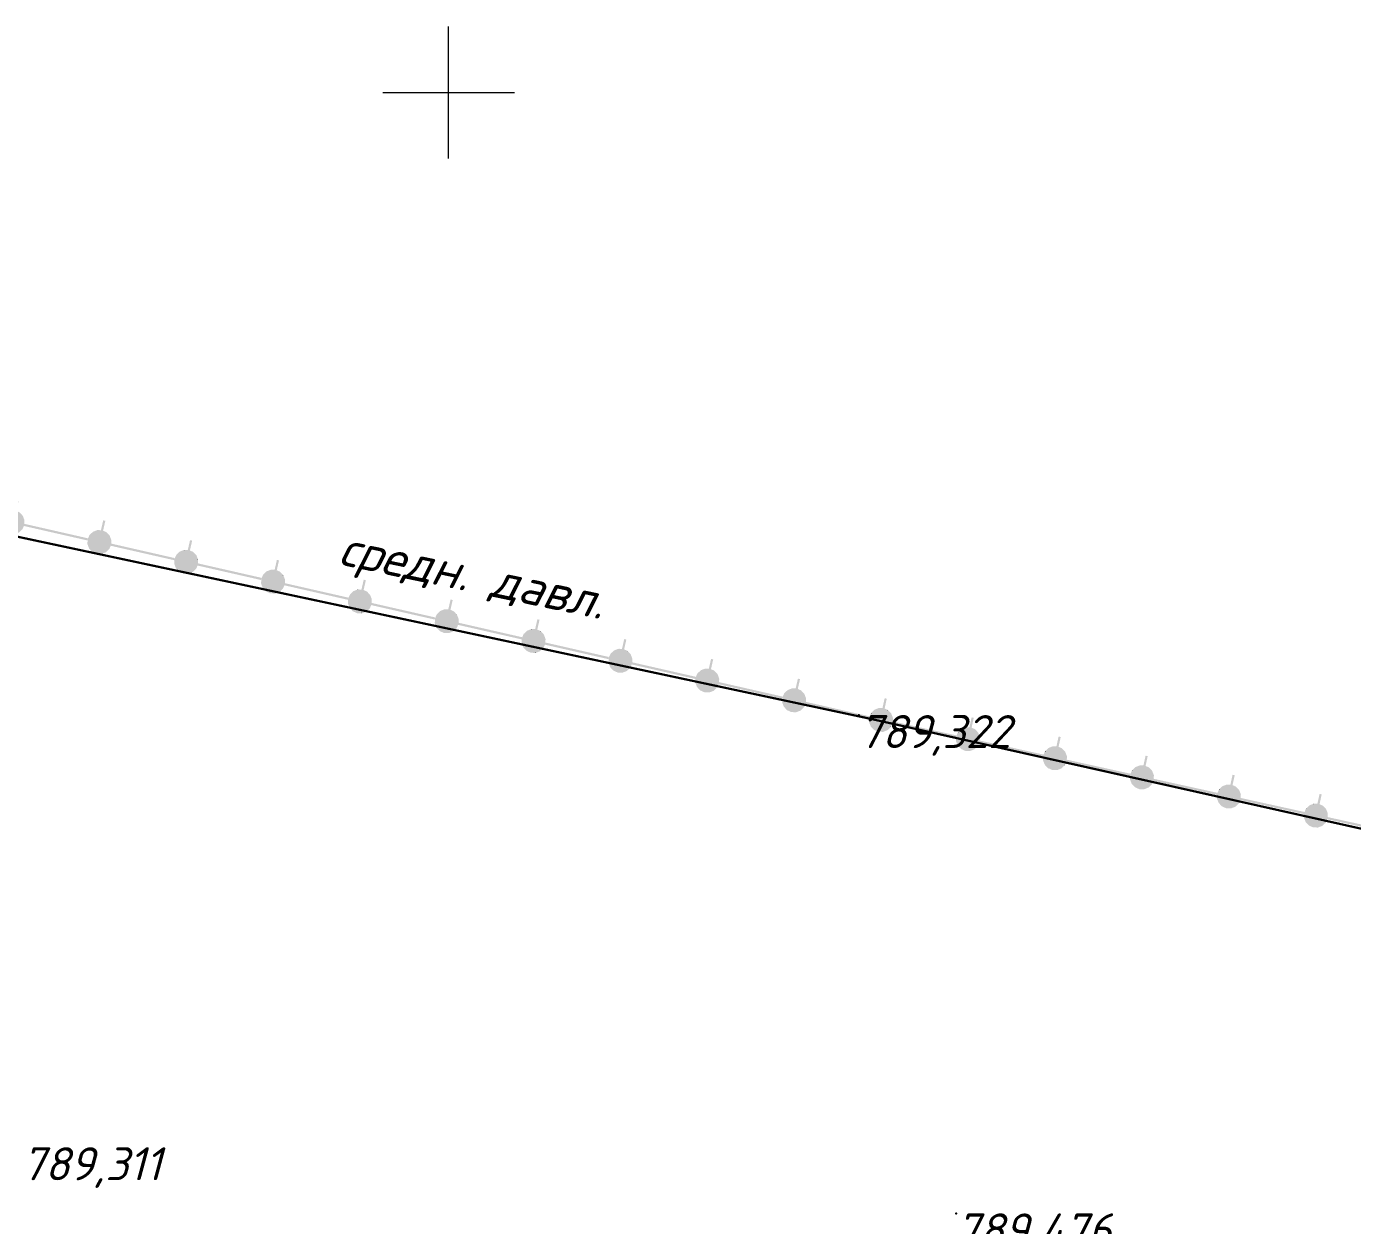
# Model space of a CAD drawing. Header units: metres. Extents: x 629572 to 645168, y 4785785 to 4790166.
# Drawn here: x 634680.8 to 634741.1, y 4788348.5 to 4788403 of the extents above; entities that cross this region are included whole.
import ezdxf

# ---------------------------------------------------------------- set-up
doc = ezdxf.new("R2010")
doc.units = ezdxf.units.M
doc.layers.get('0').update_dxf_attribs({"linetype": 'CONTINUOUS'})
for name, color, linetype in [('Газопровод подземный', 7, 'CONTINUOUS'), ('Нурсултан', 7, 'CONTINUOUS'), ('Ограды металлические (H более 1м) на металлических круглых столбах с шагом', 7, 'CONTINUOUS'), ('Сетка координатная', 7, 'CONTINUOUS')]:
    doc.layers.add(name, color=color, linetype=linetype)
doc.styles.add('ISOCPEUR', font='isocpeui.ttf')
doc.styles.get("Standard").update_dxf_attribs({"font": 'isocpeui.ttf'})
doc.linetypes.add('GAZ_NADZ', pattern='A,10,-2.2,["|",Standard,S=1.8,R=0,X=-1.5,Y=-1],0,["-",Standard,S=1.5,R=0,X=-1.5,Y=0.05],-0.05', length=12.25)

# ---------------------------------------------------------------- blocks, each defined once
blk = doc.blocks.new('Крест')
at = {"color": 0, "linetype": 'Continuous', "lineweight": 0, "flags": 128}
for points in [[(0, -1), (0, 1)], [(-1, 0), (1, 0)]]:
    blk.add_lwpolyline(points, dxfattribs=at)

msp = doc.modelspace()

# ---------------------------------------------------------------- hatches: boundary and pattern name
at = {"layer": 'Ограды металлические (H более 1м) на металлических круглых столбах с шагом'}
for points in [[(634680.681, 4788380.285), (634683.566, 4788379.628), (634683.589, 4788379.725), (634680.704, 4788380.382), (634680.708, 4788380.536), (634680.694, 4788380.537), (634680.7, 4788380.537), (634680.708, 4788380.536), (634680.708, 4788380.546), (634680.704, 4788380.556), (634680.658, 4788380.538), (634680.704, 4788380.556), (634680.635, 4788380.738), (634680.618, 4788380.731), (634680.619, 4788380.732), (634680.635, 4788380.738), (634680.624, 4788380.754), (634680.588, 4788380.72), (634680.624, 4788380.754), (634680.572, 4788380.773), (634680.539, 4788380.784), (634680.624, 4788380.754), (634680.49, 4788380.896), (634680.484, 4788380.903), (634680.474, 4788380.907), (634680.454, 4788380.862), (634680.474, 4788380.907), (634680.334, 4788380.97), (634680.436, 4788381.418), (634680.338, 4788381.44), (634680.236, 4788380.992), (634680.102, 4788380.996), (634680.082, 4788380.997), (634680.081, 4788380.947), (634680.063, 4788380.993), (634679.943, 4788380.948), (634679.881, 4788380.924), (634679.899, 4788380.877), (634679.881, 4788380.924), (634679.864, 4788380.913), (634679.876, 4788380.901), (634679.886, 4788380.891), (634679.864, 4788380.913), (634679.831, 4788380.882), (634679.723, 4788380.779), (634679.757, 4788380.743), (634679.757, 4788380.743), (634679.723, 4788380.779), (634679.715, 4788380.772), (634679.711, 4788380.763), (634679.632, 4788380.585), (634679.628, 4788380.576), (634679.627, 4788380.566), (634679.667, 4788380.565), (634679.627, 4788380.566), (634679.622, 4788380.371), (634679.625, 4788380.352), (634679.677, 4788380.305), (634679.625, 4788380.352), (634679.695, 4788380.17), (634679.742, 4788380.188), (634679.71, 4788380.176), (634679.695, 4788380.17), (634679.698, 4788380.16), (634679.705, 4788380.153), (634679.758, 4788380.135), (634679.79, 4788380.123), (634679.79, 4788380.123), (634679.705, 4788380.153), (634679.839, 4788380.011), (634679.876, 4788380.046), (634679.876, 4788380.046), (634679.863, 4788380.034), (634679.839, 4788380.011), (634679.855, 4788380), (634680.033, 4788379.921), (634680.05, 4788379.957), (634680.033, 4788379.921), (634680.043, 4788379.916), (634680.052, 4788379.916), (634680.228, 4788379.911), (634680.247, 4788379.911), (634680.257, 4788379.911), (634680.267, 4788379.914), (634680.255, 4788379.944), (634680.254, 4788379.948), (634680.267, 4788379.914), (634680.387, 4788379.96), (634680.449, 4788379.984), (634680.431, 4788380.03), (634680.449, 4788379.984), (634680.465, 4788379.994), (634680.498, 4788380.025), (634680.607, 4788380.128), (634680.614, 4788380.135), (634680.618, 4788380.144), (634680.611, 4788380.147), (634680.607, 4788380.149), (634680.618, 4788380.144)], [(634684.631, 4788379.385), (634687.516, 4788378.728), (634687.538, 4788378.825), (634684.653, 4788379.483), (634684.658, 4788379.637), (634684.608, 4788379.638), (634684.608, 4788379.638), (634684.65, 4788379.637), (634684.658, 4788379.637), (634684.654, 4788379.656), (634684.585, 4788379.838), (634684.574, 4788379.855), (634684.44, 4788379.996), (634684.404, 4788379.962), (634684.417, 4788379.974), (634684.44, 4788379.996), (634684.424, 4788380.008), (634684.284, 4788380.07), (634684.386, 4788380.518), (634684.288, 4788380.54), (634684.186, 4788380.093), (634684.052, 4788380.096), (634684.032, 4788380.097), (634684.022, 4788380.097), (634684.013, 4788380.094), (634683.893, 4788380.048), (634683.831, 4788380.024), (634683.814, 4788380.014), (634683.781, 4788379.982), (634683.672, 4788379.879), (634683.661, 4788379.864), (634683.582, 4788379.685), (634683.577, 4788379.676), (634683.577, 4788379.666), (634683.617, 4788379.665), (634683.577, 4788379.666), (634683.621, 4788379.576), (634683.621, 4788379.576), (634683.604, 4788379.611), (634683.577, 4788379.666), (634683.572, 4788379.471), (634683.585, 4788379.471), (634683.579, 4788379.471), (634683.572, 4788379.471), (634683.575, 4788379.452), (634683.622, 4788379.47), (634683.575, 4788379.452), (634683.645, 4788379.27), (634683.691, 4788379.288), (634683.66, 4788379.276), (634683.645, 4788379.27), (634683.648, 4788379.261), (634683.655, 4788379.253), (634683.708, 4788379.235), (634683.74, 4788379.223), (634683.74, 4788379.223), (634683.655, 4788379.253), (634683.789, 4788379.112), (634683.826, 4788379.146), (634683.813, 4788379.134), (634683.789, 4788379.112), (634683.796, 4788379.104), (634683.805, 4788379.1), (634683.983, 4788379.021), (634683.992, 4788379.017), (634684.002, 4788379.016), (634684.003, 4788379.056), (634684.002, 4788379.016), (634684.177, 4788379.012), (634684.197, 4788379.011), (634684.207, 4788379.011), (634684.216, 4788379.014), (634684.336, 4788379.06), (634684.399, 4788379.084), (634684.408, 4788379.088), (634684.415, 4788379.094), (634684.448, 4788379.126), (634684.557, 4788379.228), (634684.568, 4788379.244)], [(634688.581, 4788378.485), (634691.466, 4788377.828), (634691.488, 4788377.926), (634688.603, 4788378.583), (634688.607, 4788378.737), (634688.557, 4788378.738), (634688.604, 4788378.756), (634688.552, 4788378.803), (634688.604, 4788378.756), (634688.534, 4788378.938), (634688.517, 4788378.932), (634688.519, 4788378.932), (634688.534, 4788378.938), (634688.531, 4788378.948), (634688.524, 4788378.955), (634688.488, 4788378.92), (634688.524, 4788378.955), (634688.471, 4788378.973), (634688.439, 4788378.985), (634688.524, 4788378.955), (634688.39, 4788379.097), (634688.383, 4788379.104), (634688.374, 4788379.108), (634688.354, 4788379.062), (634688.374, 4788379.108), (634688.233, 4788379.171), (634688.335, 4788379.618), (634688.238, 4788379.64), (634688.136, 4788379.193), (634688.002, 4788379.197), (634687.982, 4788379.197), (634687.981, 4788379.147), (634687.963, 4788379.194), (634687.843, 4788379.148), (634687.78, 4788379.124), (634687.798, 4788379.077), (634687.78, 4788379.124), (634687.764, 4788379.114), (634687.775, 4788379.102), (634687.785, 4788379.091), (634687.764, 4788379.114), (634687.731, 4788379.083), (634687.622, 4788378.98), (634687.615, 4788378.973), (634687.611, 4788378.964), (634687.531, 4788378.786), (634687.527, 4788378.777), (634687.527, 4788378.767), (634687.567, 4788378.766), (634687.527, 4788378.767), (634687.522, 4788378.572), (634687.572, 4788378.57), (634687.529, 4788378.571), (634687.522, 4788378.572), (634687.525, 4788378.552), (634687.577, 4788378.506), (634687.525, 4788378.552), (634687.595, 4788378.37), (634687.614, 4788378.378), (634687.61, 4788378.376), (634687.595, 4788378.37), (634687.598, 4788378.361), (634687.605, 4788378.354), (634687.658, 4788378.335), (634687.69, 4788378.324), (634687.69, 4788378.324), (634687.605, 4788378.354), (634687.739, 4788378.212), (634687.775, 4788378.246), (634687.763, 4788378.234), (634687.739, 4788378.212), (634687.755, 4788378.201), (634687.933, 4788378.121), (634687.949, 4788378.158), (634687.933, 4788378.121), (634687.942, 4788378.117), (634687.952, 4788378.117), (634688.127, 4788378.112), (634688.147, 4788378.111), (634688.148, 4788378.161), (634688.166, 4788378.115), (634688.286, 4788378.16), (634688.349, 4788378.184), (634688.331, 4788378.231), (634688.349, 4788378.184), (634688.365, 4788378.195), (634688.354, 4788378.207), (634688.345, 4788378.216), (634688.365, 4788378.195), (634688.398, 4788378.226), (634688.507, 4788378.329), (634688.514, 4788378.336), (634688.518, 4788378.345), (634688.511, 4788378.348), (634688.507, 4788378.35), (634688.518, 4788378.345)], [(634687.982, 4788379.197), (634687.972, 4788379.197), (634687.963, 4788379.194), (634687.974, 4788379.164), (634687.981, 4788379.147)], [(634688.6, 4788378.737), (634688.607, 4788378.737), (634688.604, 4788378.756), (634688.557, 4788378.738)], [(634692.531, 4788377.586), (634695.416, 4788376.928), (634695.438, 4788377.026), (634692.553, 4788377.683), (634692.557, 4788377.837), (634692.507, 4788377.838), (634692.507, 4788377.838), (634692.55, 4788377.837), (634692.557, 4788377.837), (634692.554, 4788377.856), (634692.484, 4788378.039), (634692.438, 4788378.021), (634692.474, 4788378.055), (634692.34, 4788378.197), (634692.303, 4788378.162), (634692.316, 4788378.174), (634692.34, 4788378.197), (634692.324, 4788378.208), (634692.183, 4788378.271), (634692.285, 4788378.718), (634692.188, 4788378.741), (634692.086, 4788378.293), (634691.952, 4788378.297), (634691.932, 4788378.297), (634691.922, 4788378.298), (634691.912, 4788378.294), (634691.793, 4788378.248), (634691.73, 4788378.224), (634691.714, 4788378.214), (634691.681, 4788378.183), (634691.572, 4788378.08), (634691.561, 4788378.064), (634691.481, 4788377.886), (634691.517, 4788377.87), (634691.518, 4788377.87), (634691.481, 4788377.886), (634691.477, 4788377.877), (634691.477, 4788377.867), (634691.52, 4788377.776), (634691.52, 4788377.776), (634691.503, 4788377.812), (634691.477, 4788377.867), (634691.471, 4788377.672), (634691.521, 4788377.671), (634691.479, 4788377.672), (634691.471, 4788377.672), (634691.475, 4788377.653), (634691.544, 4788377.47), (634691.591, 4788377.488), (634691.56, 4788377.476), (634691.544, 4788377.47), (634691.548, 4788377.461), (634691.555, 4788377.454), (634691.689, 4788377.312), (634691.725, 4788377.347), (634691.712, 4788377.335), (634691.689, 4788377.312), (634691.696, 4788377.305), (634691.705, 4788377.301), (634691.883, 4788377.221), (634691.892, 4788377.217), (634691.902, 4788377.217), (634691.903, 4788377.257), (634691.902, 4788377.217), (634692.077, 4788377.212), (634692.097, 4788377.212), (634692.107, 4788377.211), (634692.116, 4788377.215), (634692.236, 4788377.261), (634692.298, 4788377.285), (634692.308, 4788377.288), (634692.315, 4788377.295), (634692.348, 4788377.326), (634692.457, 4788377.429), (634692.468, 4788377.445)], [(634688.166, 4788378.115), (634688.155, 4788378.145), (634688.148, 4788378.161), (634688.147, 4788378.111), (634688.157, 4788378.111)], [(634692.484, 4788378.039), (634692.481, 4788378.048), (634692.474, 4788378.055), (634692.438, 4788378.021), (634692.469, 4788378.033)], [(634696.48, 4788376.686), (634699.366, 4788376.029), (634699.388, 4788376.126), (634696.503, 4788376.783), (634696.507, 4788376.937), (634696.457, 4788376.939), (634696.499, 4788376.938), (634696.507, 4788376.937), (634696.504, 4788376.957), (634696.452, 4788377.003), (634696.504, 4788376.957), (634696.434, 4788377.139), (634696.417, 4788377.132), (634696.419, 4788377.133), (634696.434, 4788377.139), (634696.43, 4788377.148), (634696.424, 4788377.155), (634696.387, 4788377.121), (634696.424, 4788377.155), (634696.371, 4788377.174), (634696.338, 4788377.185), (634696.424, 4788377.155), (634696.29, 4788377.297), (634696.283, 4788377.304), (634696.274, 4788377.308), (634696.253, 4788377.263), (634696.274, 4788377.308), (634696.133, 4788377.371), (634696.235, 4788377.819), (634696.137, 4788377.841), (634696.035, 4788377.393), (634695.901, 4788377.397), (634695.881, 4788377.398), (634695.88, 4788377.348), (634695.862, 4788377.394), (634695.742, 4788377.349), (634695.68, 4788377.325), (634695.698, 4788377.278), (634695.68, 4788377.325), (634695.664, 4788377.314), (634695.675, 4788377.302), (634695.685, 4788377.292), (634695.664, 4788377.314), (634695.631, 4788377.283), (634695.522, 4788377.18), (634695.515, 4788377.173), (634695.511, 4788377.164), (634695.431, 4788376.986), (634695.427, 4788376.977), (634695.427, 4788376.967), (634695.421, 4788376.772), (634695.471, 4788376.771), (634695.429, 4788376.772), (634695.421, 4788376.772), (634695.424, 4788376.753), (634695.476, 4788376.706), (634695.424, 4788376.753), (634695.494, 4788376.571), (634695.514, 4788376.578), (634695.51, 4788376.577), (634695.494, 4788376.571), (634695.498, 4788376.561), (634695.505, 4788376.554), (634695.557, 4788376.536), (634695.59, 4788376.524), (634695.59, 4788376.524), (634695.505, 4788376.554), (634695.639, 4788376.412), (634695.645, 4788376.405), (634695.655, 4788376.401), (634695.675, 4788376.447), (634695.675, 4788376.447), (634695.655, 4788376.401), (634695.833, 4788376.322), (634695.849, 4788376.358), (634695.833, 4788376.322), (634695.842, 4788376.318), (634695.852, 4788376.317), (634696.027, 4788376.312), (634696.047, 4788376.312), (634696.048, 4788376.362), (634696.066, 4788376.315), (634696.186, 4788376.361), (634696.248, 4788376.385), (634696.23, 4788376.432), (634696.248, 4788376.385), (634696.265, 4788376.395), (634696.253, 4788376.407), (634696.245, 4788376.416), (634696.265, 4788376.395), (634696.298, 4788376.426), (634696.406, 4788376.529), (634696.414, 4788376.536), (634696.418, 4788376.545), (634696.411, 4788376.548), (634696.407, 4788376.55), (634696.418, 4788376.545)], [(634695.881, 4788377.398), (634695.872, 4788377.398), (634695.862, 4788377.394), (634695.874, 4788377.364), (634695.88, 4788377.348)], [(634700.43, 4788375.786), (634703.315, 4788375.129), (634703.338, 4788375.226), (634700.453, 4788375.884), (634700.457, 4788376.038), (634700.443, 4788376.038), (634700.449, 4788376.038), (634700.457, 4788376.038), (634700.453, 4788376.057), (634700.407, 4788376.039), (634700.453, 4788376.057), (634700.384, 4788376.239), (634700.337, 4788376.221), (634700.373, 4788376.256), (634700.239, 4788376.397), (634700.203, 4788376.363), (634700.216, 4788376.375), (634700.239, 4788376.397), (634700.233, 4788376.405), (634700.223, 4788376.409), (634700.083, 4788376.471), (634700.185, 4788376.919), (634700.087, 4788376.941), (634699.985, 4788376.494), (634699.851, 4788376.497), (634699.831, 4788376.498), (634699.821, 4788376.498), (634699.812, 4788376.495), (634699.692, 4788376.449), (634699.63, 4788376.425), (634699.621, 4788376.421), (634699.613, 4788376.415), (634699.58, 4788376.383), (634699.472, 4788376.281), (634699.46, 4788376.265), (634699.381, 4788376.086), (634699.416, 4788376.071), (634699.417, 4788376.07), (634699.381, 4788376.086), (634699.377, 4788376.077), (634699.376, 4788376.067), (634699.42, 4788375.977), (634699.42, 4788375.977), (634699.403, 4788376.012), (634699.376, 4788376.067), (634699.371, 4788375.872), (634699.421, 4788375.871), (634699.379, 4788375.872), (634699.371, 4788375.872), (634699.374, 4788375.853), (634699.444, 4788375.671), (634699.491, 4788375.689), (634699.459, 4788375.677), (634699.444, 4788375.671), (634699.447, 4788375.662), (634699.454, 4788375.654), (634699.588, 4788375.513), (634699.625, 4788375.547), (634699.612, 4788375.535), (634699.588, 4788375.513), (634699.604, 4788375.501), (634699.782, 4788375.422), (634699.792, 4788375.418), (634699.801, 4788375.418), (634699.977, 4788375.413), (634699.996, 4788375.412), (634700.006, 4788375.412), (634700.016, 4788375.415), (634700.136, 4788375.461), (634700.198, 4788375.485), (634700.214, 4788375.495), (634700.247, 4788375.527), (634700.356, 4788375.63), (634700.367, 4788375.645)], [(634696.066, 4788376.315), (634696.054, 4788376.345), (634696.048, 4788376.362), (634696.047, 4788376.312), (634696.057, 4788376.312)], [(634700.384, 4788376.239), (634700.38, 4788376.248), (634700.373, 4788376.256), (634700.337, 4788376.221), (634700.368, 4788376.233)], [(634704.38, 4788374.886), (634707.265, 4788374.229), (634707.287, 4788374.327), (634704.402, 4788374.984), (634704.407, 4788375.138), (634704.403, 4788375.157), (634704.351, 4788375.204), (634704.403, 4788375.157), (634704.334, 4788375.339), (634704.29, 4788375.323), (634704.318, 4788375.333), (634704.334, 4788375.339), (634704.33, 4788375.349), (634704.323, 4788375.356), (634704.287, 4788375.321), (634704.323, 4788375.356), (634704.271, 4788375.374), (634704.238, 4788375.386), (634704.323, 4788375.356), (634704.189, 4788375.498), (634704.153, 4788375.463), (634704.173, 4788375.509), (634704.033, 4788375.572), (634704.135, 4788376.019), (634704.037, 4788376.041), (634703.935, 4788375.594), (634703.801, 4788375.598), (634703.781, 4788375.598), (634703.78, 4788375.548), (634703.762, 4788375.595), (634703.642, 4788375.549), (634703.58, 4788375.525), (634703.597, 4788375.479), (634703.58, 4788375.525), (634703.563, 4788375.515), (634703.575, 4788375.503), (634703.585, 4788375.492), (634703.563, 4788375.515), (634703.53, 4788375.484), (634703.421, 4788375.381), (634703.456, 4788375.344), (634703.456, 4788375.344), (634703.421, 4788375.381), (634703.414, 4788375.374), (634703.41, 4788375.365), (634703.331, 4788375.187), (634703.326, 4788375.178), (634703.326, 4788375.168), (634703.366, 4788375.167), (634703.326, 4788375.168), (634703.321, 4788374.973), (634703.335, 4788374.972), (634703.328, 4788374.972), (634703.321, 4788374.973), (634703.324, 4788374.953), (634703.394, 4788374.771), (634703.411, 4788374.778), (634703.409, 4788374.777), (634703.394, 4788374.771), (634703.397, 4788374.762), (634703.404, 4788374.755), (634703.44, 4788374.789), (634703.404, 4788374.755), (634703.457, 4788374.736), (634703.489, 4788374.725), (634703.489, 4788374.725), (634703.404, 4788374.755), (634703.538, 4788374.613), (634703.545, 4788374.606), (634703.554, 4788374.602), (634703.575, 4788374.647), (634703.575, 4788374.647), (634703.554, 4788374.602), (634703.732, 4788374.522), (634703.749, 4788374.559), (634703.732, 4788374.522), (634703.741, 4788374.518), (634703.751, 4788374.518), (634703.926, 4788374.513), (634703.946, 4788374.512), (634703.948, 4788374.562), (634703.965, 4788374.516), (634704.085, 4788374.561), (634704.148, 4788374.585), (634704.13, 4788374.632), (634704.148, 4788374.585), (634704.164, 4788374.596), (634704.153, 4788374.608), (634704.143, 4788374.618), (634704.164, 4788374.596), (634704.197, 4788374.627), (634704.306, 4788374.73), (634704.313, 4788374.737), (634704.317, 4788374.746), (634704.31, 4788374.749), (634704.307, 4788374.75), (634704.317, 4788374.746)], [(634703.781, 4788375.598), (634703.771, 4788375.598), (634703.762, 4788375.595), (634703.773, 4788375.565), (634703.78, 4788375.548)], [(634704.166, 4788375.475), (634704.189, 4788375.498), (634704.173, 4788375.509), (634704.153, 4788375.463)], [(634708.33, 4788373.987), (634711.215, 4788373.329), (634711.237, 4788373.427), (634708.352, 4788374.084), (634708.356, 4788374.238), (634708.343, 4788374.238), (634708.349, 4788374.238), (634708.356, 4788374.238), (634708.353, 4788374.257), (634708.306, 4788374.24), (634708.306, 4788374.24), (634708.353, 4788374.257), (634708.283, 4788374.44), (634708.237, 4788374.422), (634708.237, 4788374.422), (634708.268, 4788374.434), (634708.283, 4788374.44), (634708.273, 4788374.456), (634708.22, 4788374.475), (634708.188, 4788374.486), (634708.273, 4788374.456), (634708.139, 4788374.598), (634708.103, 4788374.563), (634708.123, 4788374.609), (634707.982, 4788374.672), (634708.084, 4788375.119), (634707.987, 4788375.142), (634707.885, 4788374.694), (634707.751, 4788374.698), (634707.731, 4788374.698), (634707.712, 4788374.695), (634707.723, 4788374.665), (634707.73, 4788374.648), (634707.712, 4788374.695), (634707.592, 4788374.649), (634707.529, 4788374.625), (634707.513, 4788374.615), (634707.524, 4788374.603), (634707.547, 4788374.579), (634707.513, 4788374.615), (634707.48, 4788374.584), (634707.371, 4788374.481), (634707.36, 4788374.465), (634707.28, 4788374.287), (634707.316, 4788374.271), (634707.317, 4788374.271), (634707.28, 4788374.287), (634707.276, 4788374.278), (634707.276, 4788374.268), (634707.319, 4788374.177), (634707.302, 4788374.213), (634707.276, 4788374.268), (634707.271, 4788374.073), (634707.321, 4788374.072), (634707.278, 4788374.073), (634707.271, 4788374.073), (634707.274, 4788374.054), (634707.344, 4788373.871), (634707.354, 4788373.855), (634707.488, 4788373.713), (634707.524, 4788373.748), (634707.512, 4788373.736), (634707.488, 4788373.713), (634707.504, 4788373.702), (634707.682, 4788373.622), (634707.691, 4788373.618), (634707.701, 4788373.618), (634707.702, 4788373.658), (634707.701, 4788373.618), (634707.876, 4788373.613), (634707.896, 4788373.613), (634707.906, 4788373.612), (634707.915, 4788373.616), (634708.035, 4788373.662), (634708.098, 4788373.686), (634708.114, 4788373.696), (634708.147, 4788373.727), (634708.256, 4788373.83), (634708.267, 4788373.846)], [(634703.965, 4788374.516), (634703.954, 4788374.546), (634703.948, 4788374.562), (634703.946, 4788374.512), (634703.956, 4788374.512)], [(634708.139, 4788374.598), (634708.132, 4788374.605), (634708.123, 4788374.609), (634708.103, 4788374.563), (634708.115, 4788374.576)], [(634712.28, 4788373.087), (634715.165, 4788372.43), (634715.187, 4788372.527), (634712.302, 4788373.184), (634712.306, 4788373.338), (634712.303, 4788373.358), (634712.256, 4788373.34), (634712.303, 4788373.358), (634712.251, 4788373.404), (634712.303, 4788373.358), (634712.233, 4788373.54), (634712.187, 4788373.522), (634712.218, 4788373.534), (634712.233, 4788373.54), (634712.23, 4788373.549), (634712.223, 4788373.556), (634712.17, 4788373.575), (634712.138, 4788373.586), (634712.223, 4788373.556), (634712.089, 4788373.698), (634712.052, 4788373.664), (634712.065, 4788373.676), (634712.089, 4788373.698), (634712.073, 4788373.709), (634711.932, 4788373.772), (634712.034, 4788374.22), (634711.937, 4788374.242), (634711.835, 4788373.794), (634711.701, 4788373.798), (634711.681, 4788373.799), (634711.671, 4788373.799), (634711.661, 4788373.795), (634711.673, 4788373.765), (634711.676, 4788373.757), (634711.661, 4788373.795), (634711.542, 4788373.75), (634711.479, 4788373.726), (634711.497, 4788373.679), (634711.494, 4788373.682), (634711.497, 4788373.679), (634711.479, 4788373.726), (634711.463, 4788373.715), (634711.43, 4788373.684), (634711.321, 4788373.581), (634711.355, 4788373.545), (634711.355, 4788373.545), (634711.321, 4788373.581), (634711.314, 4788373.574), (634711.31, 4788373.565), (634711.317, 4788373.562), (634711.32, 4788373.561), (634711.31, 4788373.565), (634711.23, 4788373.387), (634711.226, 4788373.378), (634711.226, 4788373.368), (634711.266, 4788373.367), (634711.226, 4788373.368), (634711.22, 4788373.173), (634711.234, 4788373.173), (634711.228, 4788373.173), (634711.22, 4788373.173), (634711.224, 4788373.154), (634711.27, 4788373.172), (634711.224, 4788373.154), (634711.293, 4788372.972), (634711.31, 4788372.978), (634711.309, 4788372.978), (634711.293, 4788372.972), (634711.297, 4788372.962), (634711.304, 4788372.955), (634711.34, 4788372.99), (634711.304, 4788372.955), (634711.356, 4788372.937), (634711.389, 4788372.925), (634711.389, 4788372.925), (634711.304, 4788372.955), (634711.438, 4788372.814), (634711.445, 4788372.806), (634711.454, 4788372.802), (634711.474, 4788372.848), (634711.454, 4788372.802), (634711.632, 4788372.723), (634711.648, 4788372.759), (634711.632, 4788372.723), (634711.641, 4788372.719), (634711.651, 4788372.718), (634711.826, 4788372.713), (634711.846, 4788372.713), (634711.856, 4788372.713), (634711.865, 4788372.716), (634711.854, 4788372.746), (634711.847, 4788372.763), (634711.865, 4788372.716), (634711.985, 4788372.762), (634712.047, 4788372.786), (634712.064, 4788372.796), (634712.052, 4788372.808), (634712.029, 4788372.833), (634712.064, 4788372.796), (634712.097, 4788372.827), (634712.206, 4788372.93), (634712.171, 4788372.967), (634712.206, 4788372.93), (634712.213, 4788372.937), (634712.217, 4788372.946)], [(634719.137, 4788371.631), (634718.67, 4788371.734), (634716.252, 4788372.285), (634716.256, 4788372.439), (634716.242, 4788372.439), (634716.248, 4788372.439), (634716.256, 4788372.439), (634716.253, 4788372.458), (634716.206, 4788372.44), (634716.253, 4788372.458), (634716.183, 4788372.64), (634716.136, 4788372.622), (634716.136, 4788372.622), (634716.168, 4788372.634), (634716.183, 4788372.64), (634716.173, 4788372.657), (634716.12, 4788372.675), (634716.088, 4788372.687), (634716.173, 4788372.657), (634716.039, 4788372.798), (634716.032, 4788372.806), (634716.023, 4788372.81), (634716.002, 4788372.764), (634716.023, 4788372.81), (634715.882, 4788372.872), (634715.984, 4788373.32), (634715.886, 4788373.342), (634715.784, 4788372.895), (634715.65, 4788372.898), (634715.631, 4788372.899), (634715.611, 4788372.896), (634715.623, 4788372.865), (634715.629, 4788372.849), (634715.611, 4788372.896), (634715.491, 4788372.85), (634715.429, 4788372.826), (634715.413, 4788372.816), (634715.424, 4788372.804), (634715.447, 4788372.779), (634715.413, 4788372.816), (634715.38, 4788372.784), (634715.271, 4788372.682), (634715.305, 4788372.645), (634715.271, 4788372.682), (634715.264, 4788372.675), (634715.26, 4788372.666), (634715.18, 4788372.488), (634715.215, 4788372.472), (634715.216, 4788372.471), (634715.216, 4788372.471), (634715.18, 4788372.488), (634715.176, 4788372.478), (634715.176, 4788372.468), (634715.219, 4788372.378), (634715.202, 4788372.413), (634715.176, 4788372.468), (634715.17, 4788372.273), (634715.22, 4788372.272), (634715.178, 4788372.273), (634715.17, 4788372.273), (634715.173, 4788372.254), (634715.225, 4788372.208), (634715.173, 4788372.254), (634715.243, 4788372.072), (634715.29, 4788372.09), (634715.259, 4788372.078), (634715.243, 4788372.072), (634715.254, 4788372.055), (634715.306, 4788372.037), (634715.339, 4788372.025), (634715.254, 4788372.055), (634715.388, 4788371.914), (634715.414, 4788371.939), (634715.411, 4788371.936), (634715.388, 4788371.914), (634715.404, 4788371.903), (634715.582, 4788371.823), (634715.591, 4788371.819), (634715.601, 4788371.819), (634715.602, 4788371.859), (634715.601, 4788371.819), (634715.776, 4788371.814), (634715.796, 4788371.813), (634715.806, 4788371.813), (634715.815, 4788371.816), (634715.935, 4788371.862), (634715.997, 4788371.886), (634715.979, 4788371.933), (634715.997, 4788371.886), (634716.014, 4788371.896), (634716.047, 4788371.928), (634716.155, 4788372.031), (634716.167, 4788372.046), (634716.23, 4788372.187), (634718.648, 4788371.636), (634718.659, 4788371.685), (634718.648, 4788371.636), (634719.116, 4788371.533)], [(634720.182, 4788371.299), (634723.072, 4788370.663), (634723.094, 4788370.761), (634720.204, 4788371.396), (634720.207, 4788371.55), (634720.207, 4788371.56), (634720.203, 4788371.57), (634720.151, 4788371.616), (634720.203, 4788371.57), (634720.132, 4788371.751), (634720.122, 4788371.768), (634720.086, 4788371.733), (634720.122, 4788371.768), (634719.987, 4788371.908), (634719.951, 4788371.874), (634719.971, 4788371.92), (634719.95, 4788371.918), (634719.868, 4788371.913), (634719.971, 4788371.92), (634719.83, 4788371.981), (634719.928, 4788372.43), (634719.831, 4788372.451), (634719.732, 4788372.003), (634719.598, 4788372.006), (634719.578, 4788372.006), (634719.568, 4788372.006), (634719.559, 4788372.003), (634719.439, 4788371.956), (634719.377, 4788371.932), (634719.395, 4788371.885), (634719.392, 4788371.889), (634719.395, 4788371.885), (634719.377, 4788371.932), (634719.368, 4788371.928), (634719.361, 4788371.921), (634719.328, 4788371.89), (634719.22, 4788371.786), (634719.255, 4788371.75), (634719.209, 4788371.77), (634719.13, 4788371.591), (634719.126, 4788371.582), (634719.126, 4788371.572), (634719.17, 4788371.482), (634719.17, 4788371.482), (634719.153, 4788371.517), (634719.126, 4788371.572), (634719.122, 4788371.377), (634719.122, 4788371.367), (634719.126, 4788371.358), (634719.197, 4788371.176), (634719.2, 4788371.167), (634719.207, 4788371.16), (634719.342, 4788371.019), (634719.358, 4788371.008), (634719.379, 4788371.009), (634719.461, 4788371.014), (634719.358, 4788371.008), (634719.537, 4788370.93), (634719.546, 4788370.926), (634719.556, 4788370.925), (634719.557, 4788370.965), (634719.556, 4788370.925), (634719.731, 4788370.922), (634719.751, 4788370.922), (634719.761, 4788370.921), (634719.77, 4788370.925), (634719.89, 4788370.972), (634719.952, 4788370.996), (634719.961, 4788371), (634719.969, 4788371.006), (634720.001, 4788371.038), (634720.109, 4788371.142), (634720.075, 4788371.178), (634720.12, 4788371.158)], [(634719.987, 4788371.908), (634719.98, 4788371.916), (634719.971, 4788371.92), (634719.951, 4788371.874), (634719.963, 4788371.886)], [(634719.22, 4788371.786), (634719.213, 4788371.779), (634719.209, 4788371.77), (634719.216, 4788371.767), (634719.255, 4788371.75)], [(634724.139, 4788370.428), (634727.029, 4788369.793), (634727.05, 4788369.89), (634724.16, 4788370.526), (634724.163, 4788370.68), (634724.163, 4788370.69), (634724.16, 4788370.699), (634724.089, 4788370.881), (634724.078, 4788370.898), (634724.042, 4788370.863), (634724.078, 4788370.898), (634723.943, 4788371.038), (634723.907, 4788371.004), (634723.92, 4788371.016), (634723.943, 4788371.038), (634723.927, 4788371.049), (634723.907, 4788371.048), (634723.825, 4788371.043), (634723.927, 4788371.049), (634723.786, 4788371.111), (634723.885, 4788371.559), (634723.787, 4788371.581), (634723.688, 4788371.133), (634723.554, 4788371.135), (634723.534, 4788371.136), (634723.524, 4788371.136), (634723.515, 4788371.132), (634723.396, 4788371.086), (634723.333, 4788371.061), (634723.352, 4788371.015), (634723.348, 4788371.018), (634723.352, 4788371.015), (634723.333, 4788371.061), (634723.324, 4788371.058), (634723.317, 4788371.051), (634723.284, 4788371.019), (634723.176, 4788370.916), (634723.211, 4788370.88), (634723.165, 4788370.9), (634723.087, 4788370.721), (634723.083, 4788370.712), (634723.083, 4788370.702), (634723.127, 4788370.612), (634723.127, 4788370.612), (634723.109, 4788370.647), (634723.083, 4788370.702), (634723.079, 4788370.507), (634723.079, 4788370.497), (634723.082, 4788370.488), (634723.134, 4788370.441), (634723.134, 4788370.441), (634723.082, 4788370.488), (634723.153, 4788370.306), (634723.164, 4788370.29), (634723.299, 4788370.149), (634723.335, 4788370.184), (634723.322, 4788370.171), (634723.299, 4788370.149), (634723.306, 4788370.142), (634723.315, 4788370.138), (634723.335, 4788370.139), (634723.417, 4788370.144), (634723.315, 4788370.138), (634723.493, 4788370.059), (634723.51, 4788370.096), (634723.493, 4788370.059), (634723.503, 4788370.055), (634723.513, 4788370.055), (634723.513, 4788370.095), (634723.513, 4788370.055), (634723.688, 4788370.052), (634723.708, 4788370.051), (634723.718, 4788370.051), (634723.727, 4788370.055), (634723.846, 4788370.101), (634723.909, 4788370.126), (634723.918, 4788370.129), (634723.925, 4788370.136), (634723.958, 4788370.168), (634724.066, 4788370.271), (634724.031, 4788370.307), (634724.077, 4788370.287)], [(634720.12, 4788371.158), (634720.113, 4788371.161), (634720.075, 4788371.178), (634720.109, 4788371.142), (634720.116, 4788371.149)], [(634723.172, 4788370.897), (634723.211, 4788370.88), (634723.176, 4788370.916), (634723.165, 4788370.9)], [(634728.095, 4788369.558), (634730.985, 4788368.923), (634731.006, 4788369.02), (634728.117, 4788369.656), (634728.12, 4788369.81), (634728.12, 4788369.82), (634728.116, 4788369.829), (634728.045, 4788370.011), (634728.026, 4788370.003), (634728.03, 4788370.005), (634728.045, 4788370.011), (634728.035, 4788370.027), (634727.999, 4788369.993), (634728.035, 4788370.027), (634727.9, 4788370.168), (634727.884, 4788370.179), (634727.863, 4788370.133), (634727.863, 4788370.133), (634727.884, 4788370.179), (634727.863, 4788370.178), (634727.839, 4788370.176), (634727.884, 4788370.179), (634727.742, 4788370.241), (634727.841, 4788370.689), (634727.743, 4788370.711), (634727.645, 4788370.262), (634727.511, 4788370.265), (634727.491, 4788370.266), (634727.49, 4788370.216), (634727.491, 4788370.266), (634727.481, 4788370.266), (634727.472, 4788370.262), (634727.352, 4788370.215), (634727.29, 4788370.191), (634727.308, 4788370.145), (634727.305, 4788370.148), (634727.308, 4788370.145), (634727.29, 4788370.191), (634727.281, 4788370.187), (634727.273, 4788370.181), (634727.241, 4788370.149), (634727.133, 4788370.045), (634727.167, 4788370.009), (634727.122, 4788370.029), (634727.043, 4788369.851), (634727.039, 4788369.842), (634727.039, 4788369.832), (634727.035, 4788369.637), (634727.035, 4788369.627), (634727.039, 4788369.617), (634727.091, 4788369.571), (634727.091, 4788369.571), (634727.039, 4788369.617), (634727.11, 4788369.436), (634727.12, 4788369.419), (634727.156, 4788369.454), (634727.12, 4788369.419), (634727.173, 4788369.401), (634727.205, 4788369.39), (634727.12, 4788369.419), (634727.255, 4788369.279), (634727.291, 4788369.313), (634727.279, 4788369.301), (634727.255, 4788369.279), (634727.262, 4788369.271), (634727.271, 4788369.267), (634727.291, 4788369.269), (634727.374, 4788369.274), (634727.271, 4788369.267), (634727.45, 4788369.189), (634727.466, 4788369.226), (634727.45, 4788369.189), (634727.459, 4788369.185), (634727.469, 4788369.185), (634727.47, 4788369.225), (634727.469, 4788369.185), (634727.644, 4788369.181), (634727.664, 4788369.181), (634727.674, 4788369.181), (634727.683, 4788369.184), (634727.803, 4788369.231), (634727.865, 4788369.255), (634727.874, 4788369.259), (634727.881, 4788369.266), (634727.914, 4788369.297), (634728.022, 4788369.401), (634727.987, 4788369.437), (634728.033, 4788369.417)], [(634724.077, 4788370.287), (634724.07, 4788370.29), (634724.031, 4788370.307), (634724.066, 4788370.271), (634724.073, 4788370.278)], [(634727.128, 4788370.026), (634727.167, 4788370.009), (634727.133, 4788370.045), (634727.122, 4788370.029)], [(634728.033, 4788369.417), (634728.026, 4788369.42), (634727.987, 4788369.437), (634728.022, 4788369.401), (634728.029, 4788369.408)], [(634732.051, 4788368.688), (634734.941, 4788368.052), (634734.963, 4788368.15), (634732.073, 4788368.786), (634732.076, 4788368.94), (634732.076, 4788368.95), (634732.073, 4788368.959), (634732.002, 4788369.141), (634731.982, 4788369.133), (634731.986, 4788369.135), (634732.002, 4788369.141), (634731.991, 4788369.157), (634731.955, 4788369.122), (634731.991, 4788369.157), (634731.856, 4788369.298), (634731.84, 4788369.309), (634731.82, 4788369.263), (634731.84, 4788369.309), (634731.82, 4788369.308), (634731.796, 4788369.306), (634731.84, 4788369.309), (634731.699, 4788369.371), (634731.797, 4788369.819), (634731.7, 4788369.84), (634731.601, 4788369.392), (634731.467, 4788369.395), (634731.447, 4788369.395), (634731.446, 4788369.345), (634731.447, 4788369.395), (634731.437, 4788369.395), (634731.428, 4788369.392), (634731.308, 4788369.345), (634731.246, 4788369.321), (634731.264, 4788369.274), (634731.261, 4788369.278), (634731.264, 4788369.274), (634731.246, 4788369.321), (634731.237, 4788369.317), (634731.23, 4788369.31), (634731.197, 4788369.279), (634731.089, 4788369.175), (634731.124, 4788369.139), (634731.078, 4788369.159), (634731, 4788368.981), (634730.996, 4788368.971), (634730.995, 4788368.961), (634731.039, 4788368.871), (634731.039, 4788368.871), (634731.022, 4788368.906), (634730.995, 4788368.961), (634730.992, 4788368.766), (634730.991, 4788368.756), (634730.995, 4788368.747), (634731.047, 4788368.701), (634731.047, 4788368.701), (634730.995, 4788368.747), (634731.066, 4788368.565), (634731.076, 4788368.549), (634731.113, 4788368.584), (634731.076, 4788368.549), (634731.129, 4788368.531), (634731.162, 4788368.52), (634731.076, 4788368.549), (634731.212, 4788368.408), (634731.248, 4788368.443), (634731.235, 4788368.431), (634731.212, 4788368.408), (634731.218, 4788368.401), (634731.228, 4788368.397), (634731.248, 4788368.398), (634731.33, 4788368.403), (634731.228, 4788368.397), (634731.406, 4788368.319), (634731.422, 4788368.356), (634731.406, 4788368.319), (634731.415, 4788368.315), (634731.425, 4788368.315), (634731.601, 4788368.311), (634731.62, 4788368.311), (634731.63, 4788368.311), (634731.64, 4788368.314), (634731.759, 4788368.361), (634731.821, 4788368.385), (634731.831, 4788368.389), (634731.838, 4788368.396), (634731.871, 4788368.427), (634731.978, 4788368.531), (634731.99, 4788368.547)], [(634731.085, 4788369.156), (634731.124, 4788369.139), (634731.089, 4788369.175), (634731.078, 4788369.159)], [(634736.008, 4788367.818), (634738.898, 4788367.182), (634738.919, 4788367.28), (634736.029, 4788367.915), (634736.032, 4788368.069), (634736.033, 4788368.079), (634736.029, 4788368.089), (634735.958, 4788368.27), (634735.938, 4788368.263), (634735.943, 4788368.264), (634735.958, 4788368.27), (634735.947, 4788368.287), (634735.911, 4788368.252), (634735.947, 4788368.287), (634735.812, 4788368.427), (634735.796, 4788368.439), (634735.776, 4788368.393), (634735.796, 4788368.439), (634735.776, 4788368.437), (634735.752, 4788368.436), (634735.796, 4788368.439), (634735.655, 4788368.5), (634735.754, 4788368.949), (634735.656, 4788368.97), (634735.558, 4788368.522), (634735.423, 4788368.525), (634735.404, 4788368.525), (634735.403, 4788368.475), (634735.404, 4788368.525), (634735.394, 4788368.525), (634735.384, 4788368.522), (634735.396, 4788368.491), (634735.401, 4788368.479), (634735.384, 4788368.522), (634735.265, 4788368.475), (634735.203, 4788368.451), (634735.221, 4788368.404), (634735.217, 4788368.408), (634735.221, 4788368.404), (634735.203, 4788368.451), (634735.193, 4788368.447), (634735.186, 4788368.44), (634735.153, 4788368.409), (634735.045, 4788368.305), (634735.08, 4788368.269), (634735.034, 4788368.289), (634734.956, 4788368.11), (634734.952, 4788368.101), (634734.952, 4788368.091), (634734.948, 4788367.896), (634734.948, 4788367.886), (634734.951, 4788367.877), (634734.998, 4788367.895), (634734.951, 4788367.877), (634735.004, 4788367.831), (634734.951, 4788367.877), (634735.022, 4788367.695), (634735.033, 4788367.679), (634735.069, 4788367.713), (634735.033, 4788367.679), (634735.086, 4788367.661), (634735.118, 4788367.649), (634735.033, 4788367.679), (634735.168, 4788367.538), (634735.194, 4788367.563), (634735.191, 4788367.561), (634735.168, 4788367.538), (634735.175, 4788367.531), (634735.184, 4788367.527), (634735.363, 4788367.449), (634735.379, 4788367.485), (634735.363, 4788367.449), (634735.372, 4788367.445), (634735.382, 4788367.444), (634735.557, 4788367.441), (634735.577, 4788367.441), (634735.578, 4788367.491), (634735.577, 4788367.441), (634735.587, 4788367.44), (634735.596, 4788367.444), (634735.715, 4788367.491), (634735.778, 4788367.515), (634735.787, 4788367.519), (634735.794, 4788367.525), (634735.827, 4788367.557), (634735.935, 4788367.661), (634735.9, 4788367.697), (634735.935, 4788367.661), (634735.942, 4788367.667), (634735.946, 4788367.677)], [(634735.045, 4788368.305), (634735.038, 4788368.298), (634735.034, 4788368.289), (634735.041, 4788368.286), (634735.08, 4788368.269)], [(634739.964, 4788366.947), (634742.854, 4788366.312), (634742.876, 4788366.409), (634739.986, 4788367.045), (634739.989, 4788367.199), (634739.989, 4788367.209), (634739.985, 4788367.218), (634739.914, 4788367.4), (634739.895, 4788367.392), (634739.899, 4788367.394), (634739.914, 4788367.4), (634739.911, 4788367.409), (634739.904, 4788367.416), (634739.868, 4788367.382), (634739.868, 4788367.382), (634739.904, 4788367.416), (634739.769, 4788367.557), (634739.753, 4788367.568), (634739.732, 4788367.567), (634739.709, 4788367.566), (634739.753, 4788367.568), (634739.612, 4788367.63), (634739.71, 4788368.078), (634739.613, 4788368.1), (634739.514, 4788367.652), (634739.38, 4788367.654), (634739.36, 4788367.655), (634739.359, 4788367.605), (634739.341, 4788367.651), (634739.221, 4788367.605), (634739.159, 4788367.58), (634739.15, 4788367.577), (634739.143, 4788367.57), (634739.11, 4788367.538), (634739.002, 4788367.435), (634739.037, 4788367.399), (634738.991, 4788367.419), (634738.912, 4788367.24), (634738.948, 4788367.224), (634738.949, 4788367.224), (634738.912, 4788367.24), (634738.908, 4788367.231), (634738.908, 4788367.221), (634738.904, 4788367.026), (634738.904, 4788367.016), (634738.908, 4788367.007), (634738.954, 4788367.025), (634738.908, 4788367.007), (634738.96, 4788366.96), (634738.908, 4788367.007), (634738.979, 4788366.825), (634738.989, 4788366.809), (634739.025, 4788366.843), (634738.989, 4788366.809), (634739.042, 4788366.79), (634739.075, 4788366.779), (634738.989, 4788366.809), (634739.124, 4788366.668), (634739.15, 4788366.693), (634739.148, 4788366.69), (634739.124, 4788366.668), (634739.131, 4788366.661), (634739.14, 4788366.657), (634739.319, 4788366.578), (634739.335, 4788366.615), (634739.319, 4788366.578), (634739.328, 4788366.574), (634739.338, 4788366.574), (634739.513, 4788366.571), (634739.533, 4788366.57), (634739.534, 4788366.62), (634739.533, 4788366.57), (634739.543, 4788366.57), (634739.552, 4788366.574), (634739.672, 4788366.62), (634739.734, 4788366.645), (634739.751, 4788366.655), (634739.739, 4788366.667), (634739.716, 4788366.691), (634739.751, 4788366.655), (634739.783, 4788366.687), (634739.891, 4788366.79), (634739.857, 4788366.826), (634739.857, 4788366.826), (634739.891, 4788366.79), (634739.898, 4788366.797), (634739.902, 4788366.806)], [(634739.36, 4788367.655), (634739.35, 4788367.655), (634739.341, 4788367.651), (634739.353, 4788367.621), (634739.359, 4788367.605)], [(634739.002, 4788367.435), (634738.995, 4788367.428), (634738.991, 4788367.419), (634738.998, 4788367.416), (634739.037, 4788367.399)]]:
    msp.add_hatch(color=7, dxfattribs=at).paths.add_polyline_path(points)

# ---------------------------------------------------------------- linework, layer by layer
at = {"layer": 'Газопровод подземный', "color": 50, "linetype": 'GAZ_NADZ', "lineweight": 13, "const_width": 0.1, "flags": 128}
msp.add_lwpolyline([(634854.846, 4788244.935), (634835.687, 4788345.061), (634816.606, 4788349.7), (634719.258, 4788371.499), (634636.484, 4788389.171)], dxfattribs=at)
at = {"layer": 'Нурсултан', "color": 7}
for p in [(634718.659, 4788371.685, 2.645), (634719.258, 4788371.499, 2.544), (634723.078, 4788349.02, 2.799)]:
    msp.add_point(p, dxfattribs=at)

# ---------------------------------------------------------------- block references
at = {"layer": 'Сетка координатная', "color": 136, "linetype": 'Continuous', "true_color": 0x008080, "xscale": 3, "yscale": 3}
msp.add_blockref('Крест', (634700, 4788400), dxfattribs=at)

# ---------------------------------------------------------------- texts
at = {"layer": 'Газопровод подземный', "color": 2, "style": 'ISOCPEUR'}
msp.add_text('средн. давл.', height=1.61454, rotation=348.19186, dxfattribs=at).set_placement((634694.937, 4788378.544))
at = {"layer": 'Нурсултан', "color": 251, "char_height": 1.5, "attachment_point": 1, "style": 'ISOCPEUR'}
for s, insert in [('789,322', (634718.659, 4788371.685, 2.645)), ('789,311', (634680.585, 4788352.028, 2.634)), ('789,476', (634723.078, 4788349.02, 2.799))]:
    msp.add_mtext(s, dxfattribs=dict(at, insert=insert))

doc.saveas('drawing.dxf')
